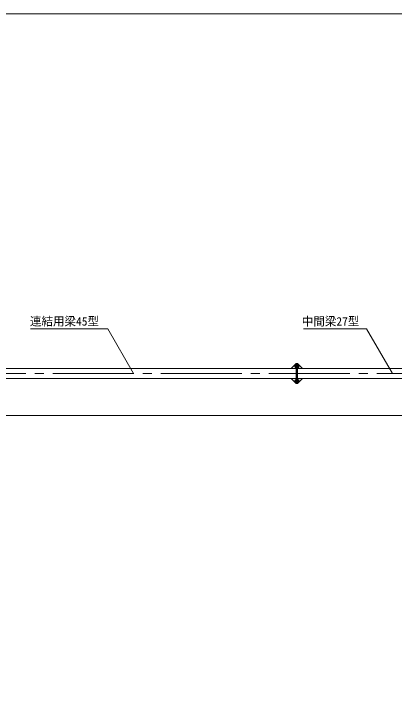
# Model space of a CAD drawing. Units: millimetres, scale not verified. Extents: x -20976 to 3174, y -17325 to 17325.
# Drawn here: x -17116 to -13313, y -7632 to -675 of the extents above; entities that cross this region are included whole.
import ezdxf
from ezdxf.enums import TextEntityAlignment as Align

# ---------------------------------------------------------------- set-up
doc = ezdxf.new("R2010")
doc.units = ezdxf.units.MM
doc.header["$LTSCALE"] = 90
doc.linetypes.add('CHAIN2', pattern=[12, 9, -1, 1, -1])
for name, color, linetype, lineweight in [('0-6_ﾎﾞﾙﾄ類', 2, 'Continuous', 18), ('0-A_図面枠', 7, 'Continuous', 18), ('0-B_寸法', 3, 'Continuous', 18), ('1-3_中間梁27', 7, 'Continuous', 18), ('1-4_通芯', 1, 'CHAIN2', 18), ('1-7_標準ﾊﾟﾈﾙ', 7, 'Continuous', 18), ('1-9_文字', 7, 'Continuous', 18), ('1-B_連結用梁45', 7, 'Continuous', 18)]:
    doc.layers.add(name, color=color, linetype=linetype, lineweight=lineweight)
doc.styles.add('ＭＳ ゴシック', font='')
doc.styles.get('ＭＳ ゴシック').set_extended_font_data('MS Gothic')

msp = doc.modelspace()

# ---------------------------------------------------------------- linework, layer by layer
at = {"layer": '0-6_ﾎﾞﾙﾄ類'}
for p, q in [((-14304.94, -4193), (-14306.94, -4195)), ((-14306.94, -4205), (-14306.94, -4195)), ((-14304.94, -4207), (-14306.94, -4205)), ((-14303.54, -4194.2), (-14306.14, -4194.2)), ((-14303.54, -4205.8), (-14306.14, -4205.8)), ((-14304.94, -4207), (-14304.94, -4193)), ((-14303.54, -4193), (-14304.94, -4193)), ((-14303.54, -4207), (-14304.94, -4207)), ((-14303.54, -4189.5), (-14301.92, -4187.88)), ((-14303.54, -4210.5), (-14303.54, -4189.5)), ((-14303.54, -4210.5), (-14301.92, -4212.13)), ((-14301.92, -4193.94), (-14294.54, -4193.94)), ((-14301.92, -4206.06), (-14294.54, -4206.06)), ((-14274.94, -4199.19), (-14277.94, -4200)), ((-14274.94, -4200), (-14277.94, -4200.8)), ((-14267.57, -4193.94), (-14274.94, -4193.94)), ((-14267.57, -4206.06), (-14274.94, -4206.06)), ((-14265.94, -4189.5), (-14267.57, -4187.88)), ((-14265.94, -4210.5), (-14267.57, -4212.13)), ((-14265.94, -4210.5), (-14265.94, -4189.5)), ((-14304.94, -4343), (-14306.94, -4345)), ((-14306.94, -4355), (-14306.94, -4345)), ((-14304.94, -4357), (-14306.94, -4355)), ((-14303.54, -4344.2), (-14306.14, -4344.2)), ((-14303.54, -4355.8), (-14306.14, -4355.8)), ((-14304.94, -4357), (-14304.94, -4343)), ((-14303.54, -4343), (-14304.94, -4343)), ((-14303.54, -4357), (-14304.94, -4357)), ((-14303.54, -4339.5), (-14301.92, -4337.87)), ((-14303.54, -4360.5), (-14303.54, -4339.5)), ((-14303.54, -4360.5), (-14301.92, -4362.12)), ((-14301.92, -4343.94), (-14294.54, -4343.94)), ((-14301.92, -4356.06), (-14294.54, -4356.06)), ((-14274.94, -4349.2), (-14277.94, -4350)), ((-14274.94, -4350), (-14277.94, -4350.81)), ((-14267.57, -4343.94), (-14274.94, -4343.94)), ((-14267.57, -4356.06), (-14274.94, -4356.06)), ((-14265.94, -4339.5), (-14267.57, -4337.87)), ((-14265.94, -4360.5), (-14267.57, -4362.12)), ((-14265.94, -4360.5), (-14265.94, -4339.5))]:
    msp.add_line(p, q, dxfattribs=at)
for points in [[(-14301.92, -4187.88), (-14294.54, -4187.88), (-14294.54, -4212.13), (-14301.92, -4212.13)], [(-14267.57, -4187.88), (-14274.94, -4187.88), (-14274.94, -4212.13), (-14267.57, -4212.13)], [(-14301.92, -4337.87), (-14294.54, -4337.87), (-14294.54, -4362.12), (-14301.92, -4362.12)], [(-14267.57, -4337.87), (-14274.94, -4337.87), (-14274.94, -4362.12), (-14267.57, -4362.12)]]:
    msp.add_lwpolyline(points, dxfattribs=at)
for points in [[(-14294.54, -4211), (-14294.54, -4189), (-14292.24, -4189), (-14292.24, -4211)], [(-14277.94, -4189), (-14277.94, -4211), (-14280.24, -4211), (-14280.24, -4189)], [(-14277.94, -4188.65), (-14277.94, -4211.35), (-14274.94, -4211.35), (-14274.94, -4188.65)], [(-14294.54, -4361), (-14294.54, -4339), (-14292.24, -4339), (-14292.24, -4361)], [(-14277.94, -4339), (-14277.94, -4361), (-14280.24, -4361), (-14280.24, -4339)], [(-14277.94, -4338.65), (-14277.94, -4361.35), (-14274.94, -4361.35), (-14274.94, -4338.65)]]:
    msp.add_lwpolyline(points, close=True, dxfattribs=at)
for centre, radius, start, end in [((-14291.41, -4200), 12.12, 150, 210), ((-14298.89, -4190.9), 4.28, 135, 225), ((-14298.89, -4209.09), 4.28, 135, 225), ((-14270.6, -4190.9), 4.28, 315, 45), ((-14278.07, -4200), 12.12, 330, 30), ((-14270.6, -4209.09), 4.28, 315, 45), ((-14291.41, -4350), 12.12, 150, 210), ((-14298.89, -4340.91), 4.28, 135, 225), ((-14298.89, -4359.1), 4.28, 135, 225), ((-14270.6, -4340.91), 4.28, 315, 45), ((-14278.07, -4350), 12.12, 330, 30), ((-14270.6, -4359.1), 4.28, 315, 45)]:
    msp.add_arc(centre, radius, start, end, dxfattribs=at)
at = {"layer": '0-A_図面枠'}
msp.add_lwpolyline([(-20976.24, -675), (3173.76, -675), (3173.76, -17325), (-20976.24, -17325)], close=True, dxfattribs=at)
at = {"layer": '0-B_寸法'}
msp.add_line((-7624.24, -4695), (-18212.24, -4695), dxfattribs=at)
at = {"layer": '1-3_中間梁27'}
for points in [[(-14280.24, -4375), (-14280.24, -4175), (-14286.24, -4175), (-14286.24, -4375)], [(-14280.24, -4225), (-14230.24, -4225), (-14280.24, -4175)], [(-14280.24, -4325), (-11592.24, -4325), (-11592.24, -4225), (-14280.24, -4225)], [(-14280.24, -4325), (-14230.24, -4325), (-14280.24, -4375)]]:
    msp.add_lwpolyline(points, close=True, dxfattribs=at)
at = {"layer": '1-4_通芯'}
msp.add_line((-18886.24, -4275), (-5545.24, -4275), dxfattribs=at)
at = {"layer": '1-7_標準ﾊﾟﾈﾙ'}
msp.add_line((-16588.25, -4325), (-16589.78, -4325.36), dxfattribs=at)
at = {"layer": '1-9_文字'}
for p, q in [((-16949.64, -3825.82), (-16178.33, -3825.82)), ((-16177.9, -3825.82), (-16178.33, -3825.82)), ((-15918.56, -4275), (-16177.9, -3825.82)), ((-14219.68, -3825.82), (-13590.02, -3825.82)), ((-13589.59, -3825.82), (-13590.02, -3825.82)), ((-13330.25, -4275), (-13589.59, -3825.82))]:
    msp.add_line(p, q, dxfattribs=at)
at = {"layer": '1-B_連結用梁45'}
for points in [[(-14292.24, -4325), (-18886.24, -4325), (-18886.24, -4225), (-14292.24, -4225)], [(-14292.24, -4225), (-14342.24, -4225), (-14292.24, -4175)], [(-14286.24, -4175), (-14286.24, -4375), (-14292.24, -4375), (-14292.24, -4175)], [(-14292.24, -4325), (-14342.24, -4325), (-14292.24, -4375)]]:
    msp.add_lwpolyline(points, close=True, dxfattribs=at)

# ---------------------------------------------------------------- texts
at = {"layer": '1-9_文字', "style": 'ＭＳ ゴシック'}
for s, p in [('連結用梁45型', (-16955.26, -3819.34)), ('中間梁27型', (-14236.05, -3819.34))]:
    msp.add_text(s, height=84.46, dxfattribs=at).set_placement(p, align=Align.BOTTOM_LEFT)

doc.saveas('drawing.dxf')
